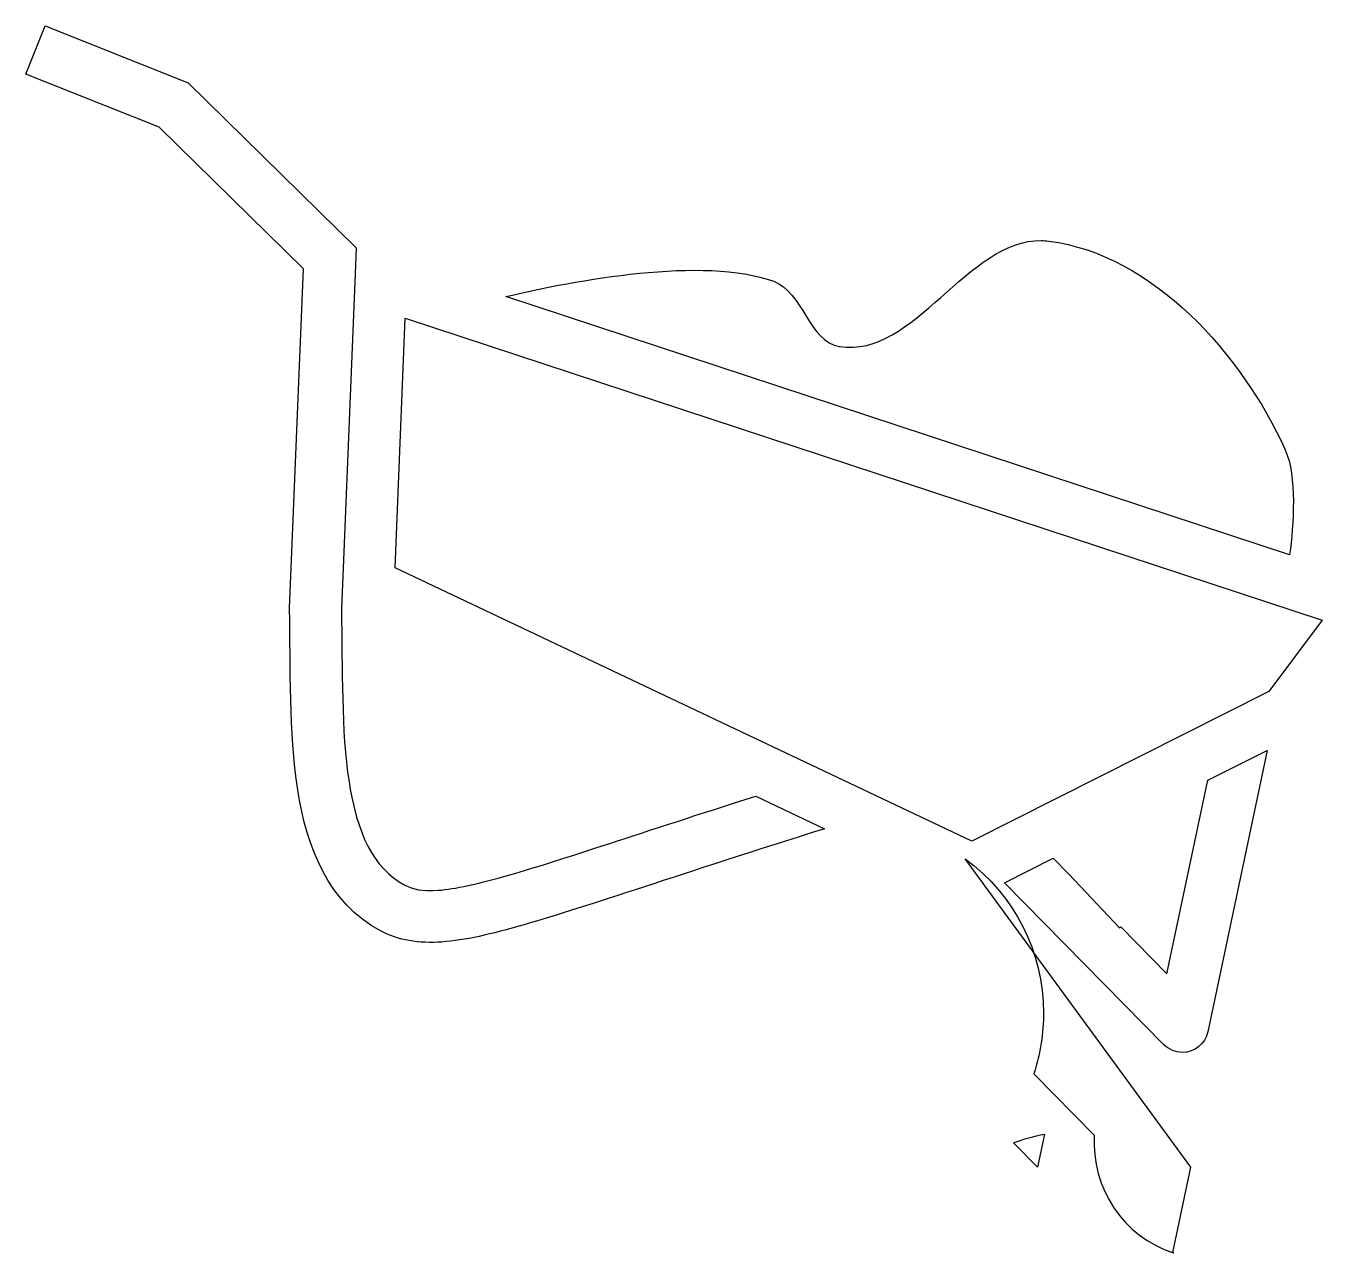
# Model space of a CAD drawing. Header units: centimetres. Extents: x -9.6 to 9.3, y -9.1 to 8.9.
import ezdxf

# ---------------------------------------------------------------- set-up
doc = ezdxf.new("R2010")
doc.units = ezdxf.units.CM
doc.header["$MEASUREMENT"] = 0
doc.layers.add('Layer 1', color=7, linetype='Continuous')

msp = doc.modelspace()

# ---------------------------------------------------------------- linework, layer by layer
at = {"layer": 'Layer 1'}
for points, knots in [([(-9.35172, 8.90208), (-9.35172, 8.90208), (-9.63226, 8.19682), (-9.63226, 8.19682), (-9.63226, 8.19682), (-9.63226, 8.19682), (-7.68081, 7.42072), (-7.68081, 7.42072), (-7.68081, 7.42072), (-7.68081, 7.42072), (-5.57005, 5.34972), (-5.57005, 5.34972), (-5.57005, 5.34972), (-5.57005, 5.34972), (-5.77397, 0.38216), (-5.77397, 0.38216), (-5.77397, 0.38216), (-5.77397, 0.38216), (-5.77372, 0.37069), (-5.77372, 0.37069), (-5.77372, 0.37069), (-5.75727, -0.48216), (-5.78612, -1.42461), (-5.65354, -2.27358), (-5.65354, -2.27358), (-5.52096, -3.12255), (-5.20411, -3.9312), (-4.44239, -4.33749), (-4.44239, -4.33749), (-4.18276, -4.47597), (-3.87839, -4.52472), (-3.54337, -4.50034), (-3.54337, -4.50034), (-3.20826, -4.47597), (-2.82963, -4.38809), (-2.34116, -4.2475), (-2.34116, -4.2475), (-1.40419, -3.97771), (-0.0506, -3.50408), (2.05751, -2.8428), (2.05751, -2.8428), (2.05751, -2.8428), (1.04978, -2.36537), (1.04978, -2.36537), (1.04978, -2.36537), (-0.63082, -2.90175), (-1.7705, -3.29336), (-2.55115, -3.51807), (-2.55115, -3.51807), (-3.01816, -3.6525), (-3.35841, -3.72587), (-3.59835, -3.74325), (-3.59835, -3.74325), (-3.83829, -3.76075), (-3.965, -3.73186), (-4.08518, -3.66777), (-4.08518, -3.66777), (-4.55569, -3.41687), (-4.78728, -2.90073), (-4.90353, -2.15647), (-4.90353, -2.15647), (-5.0192, -1.41566), (-4.99811, -0.50159), (-5.01464, 0.37285), (-5.01464, 0.37285), (-5.01464, 0.37285), (-4.81333, 5.27627), (-4.81333, 5.27627), (-4.81333, 5.27627), (-4.81333, 5.27627), (-4.79815, 5.65578), (-4.79815, 5.65578), (-4.79815, 5.65578), (-4.79815, 5.65578), (-7.25823, 8.06964), (-7.25823, 8.06964), (-7.25823, 8.06964), (-7.25823, 8.06964), (-9.35176, 8.90208), (-9.35176, 8.90208), (-9.35176, 8.90208), (-9.35176, 8.90208), (-9.35172, 8.90208), (-9.35172, 8.90208)], [0, 0, 0, 0, 0.04545455, 0.04545455, 0.04545455, 0.04545455, 0.09090909, 0.09090909, 0.09090909, 0.09090909, 0.13636364, 0.13636364, 0.13636364, 0.13636364, 0.18181818, 0.18181818, 0.18181818, 0.18181818, 0.22727273, 0.22727273, 0.22727273, 0.22727273, 0.27272727, 0.27272727, 0.27272727, 0.27272727, 0.31818182, 0.31818182, 0.31818182, 0.31818182, 0.36363636, 0.36363636, 0.36363636, 0.36363636, 0.40909091, 0.40909091, 0.40909091, 0.40909091, 0.45454545, 0.45454545, 0.45454545, 0.45454545, 0.5, 0.5, 0.5, 0.5, 0.54545455, 0.54545455, 0.54545455, 0.54545455, 0.59090909, 0.59090909, 0.59090909, 0.59090909, 0.63636364, 0.63636364, 0.63636364, 0.63636364, 0.68181818, 0.68181818, 0.68181818, 0.68181818, 0.72727273, 0.72727273, 0.72727273, 0.72727273, 0.77272727, 0.77272727, 0.77272727, 0.77272727, 0.81818182, 0.81818182, 0.81818182, 0.81818182, 0.86363636, 0.86363636, 0.86363636, 0.86363636, 0.90909091, 0.90909091, 0.90909091, 0.90909091, 1, 1, 1, 1]), ([(5.23229, 5.76259), (4.15342, 5.78587), (3.36889, 4.03771), (2.27505, 4.21123), (2.27505, 4.21123), (1.82879, 4.28207), (1.738, 5.01217), (1.3132, 5.16608), (1.3132, 5.16608), (0.28527, 5.53842), (-1.59858, 5.18126), (-2.60657, 4.94259), (-2.60657, 4.94259), (-2.60657, 4.94259), (8.86371, 1.16493), (8.86371, 1.16493), (8.86371, 1.16493), (8.92009, 1.60398), (8.97427, 2.31464), (8.79928, 2.7006), (8.79928, 2.7006), (8.16394, 4.10172), (6.86419, 5.55824), (5.33763, 5.75474), (5.33763, 5.75474), (5.30221, 5.75938), (5.26708, 5.76191), (5.23229, 5.76267), (5.23229, 5.76267), (5.23229, 5.76267), (5.23229, 5.76259), (5.23229, 5.76259)], [0, 0, 0, 0, 0.11111111, 0.11111111, 0.11111111, 0.11111111, 0.22222222, 0.22222222, 0.22222222, 0.22222222, 0.33333333, 0.33333333, 0.33333333, 0.33333333, 0.44444444, 0.44444444, 0.44444444, 0.44444444, 0.55555556, 0.55555556, 0.55555556, 0.55555556, 0.66666667, 0.66666667, 0.66666667, 0.66666667, 0.77777778, 0.77777778, 0.77777778, 0.77777778, 1, 1, 1, 1]), ([(-4.07975, 4.62869), (-4.07975, 4.62869), (-4.22628, 0.97416), (-4.22628, 0.97416), (-4.22628, 0.97416), (-4.22628, 0.97416), (4.21343, -3.0245), (4.21343, -3.0245), (4.21343, -3.0245), (4.21343, -3.0245), (8.56158, -0.83324), (8.56158, -0.83324), (8.56158, -0.83324), (8.56158, -0.83324), (9.33848, 0.20945), (9.33848, 0.20945), (9.33848, 0.20945), (9.33848, 0.20945), (-4.07979, 4.62865), (-4.07979, 4.62865), (-4.07979, 4.62865), (-4.07979, 4.62865), (-4.07975, 4.62869), (-4.07975, 4.62869)], [0, 0, 0, 0, 0.14285714, 0.14285714, 0.14285714, 0.14285714, 0.28571429, 0.28571429, 0.28571429, 0.28571429, 0.42857143, 0.42857143, 0.42857143, 0.42857143, 0.57142857, 0.57142857, 0.57142857, 0.57142857, 0.71428571, 0.71428571, 0.71428571, 0.71428571, 1, 1, 1, 1]), ([(8.53353, -1.69735), (8.53353, -1.69735), (7.66559, -2.13476), (7.66559, -2.13476), (7.66559, -2.13476), (7.66559, -2.13476), (7.06866, -4.96571), (7.06866, -4.96571), (7.06866, -4.96571), (7.06866, -4.96571), (6.39334, -4.27938), (6.39334, -4.27938), (6.39334, -4.27938), (6.37049, -4.29395), (6.37128, -4.29355), (6.37128, -4.29355), (6.37128, -4.29355), (6.37128, -4.29355), (5.63786, -3.51036), (5.63786, -3.51036), (5.63786, -3.51036), (5.63761, -3.51056), (5.63693, -3.51124), (5.63693, -3.51124), (5.63693, -3.51124), (5.63693, -3.51124), (5.40408, -3.27459), (5.40408, -3.27459), (5.40408, -3.27459), (5.40408, -3.27459), (4.69228, -3.63327), (4.69228, -3.63327), (4.69228, -3.63327), (4.69228, -3.63327), (7.02349, -6.00227), (7.02349, -6.00227), (7.02349, -6.00227), (7.09498, -6.07446), (7.19247, -6.11532), (7.29412, -6.11532), (7.29412, -6.11532), (7.47352, -6.11532), (7.6285, -5.98962), (7.66548, -5.81411), (7.66548, -5.81411), (7.66548, -5.81411), (8.53359, -1.69734), (8.53359, -1.69734), (8.53359, -1.69734), (8.53359, -1.69734), (8.53353, -1.69735), (8.53353, -1.69735)], [0, 0, 0, 0, 0.07142857, 0.07142857, 0.07142857, 0.07142857, 0.14285714, 0.14285714, 0.14285714, 0.14285714, 0.21428571, 0.21428571, 0.21428571, 0.21428571, 0.28571429, 0.28571429, 0.28571429, 0.28571429, 0.35714286, 0.35714286, 0.35714286, 0.35714286, 0.42857143, 0.42857143, 0.42857143, 0.42857143, 0.5, 0.5, 0.5, 0.5, 0.57142857, 0.57142857, 0.57142857, 0.57142857, 0.64285714, 0.64285714, 0.64285714, 0.64285714, 0.71428571, 0.71428571, 0.71428571, 0.71428571, 0.78571429, 0.78571429, 0.78571429, 0.78571429, 0.85714286, 0.85714286, 0.85714286, 0.85714286, 1, 1, 1, 1]), ([(7.41713, -7.79504), (7.41713, -7.79504), (7.15379, -9.04422), (7.15379, -9.04422), (7.15379, -9.04422), (7.17435, -9.05092), (7.16846, -9.04901), (7.16297, -9.04723), (7.16297, -9.04723), (6.43288, -8.81002), (5.95696, -8.10224), (6.0045, -7.32518), (6.0045, -7.32518), (6.0045, -7.32518), (5.12167, -6.4281), (5.12167, -6.4281), (5.12167, -6.4281), (5.21503, -6.12187), (5.26186, -5.82871), (5.26185, -5.53454), (5.26185, -5.53454), (5.26181, -4.6449), (4.83501, -3.8082), (4.1149, -3.28571), (4.1149, -3.28571), (4.1149, -3.28571), (7.41713, -7.79504), (7.41713, -7.79504)], [0, 0, 0, 0, 0.125, 0.125, 0.125, 0.125, 0.25, 0.25, 0.25, 0.25, 0.375, 0.375, 0.375, 0.375, 0.5, 0.5, 0.5, 0.5, 0.625, 0.625, 0.625, 0.625, 0.75, 0.75, 0.75, 0.75, 1, 1, 1, 1]), ([(5.27521, -7.31096), (5.12094, -7.34029), (4.96851, -7.38305), (4.82151, -7.43768), (4.82151, -7.43768), (4.82151, -7.43768), (5.17311, -7.79505), (5.17311, -7.79505), (5.17311, -7.79505), (5.17311, -7.79505), (5.27524, -7.31096), (5.27524, -7.31096), (5.27524, -7.31096), (5.27524, -7.31096), (5.27521, -7.31096), (5.27521, -7.31096)], [0, 0, 0, 0, 0.2, 0.2, 0.2, 0.2, 0.4, 0.4, 0.4, 0.4, 0.6, 0.6, 0.6, 0.6, 1, 1, 1, 1])]:
    msp.add_open_spline(points, degree=3, knots=knots, dxfattribs=at)

doc.saveas('drawing.dxf')
